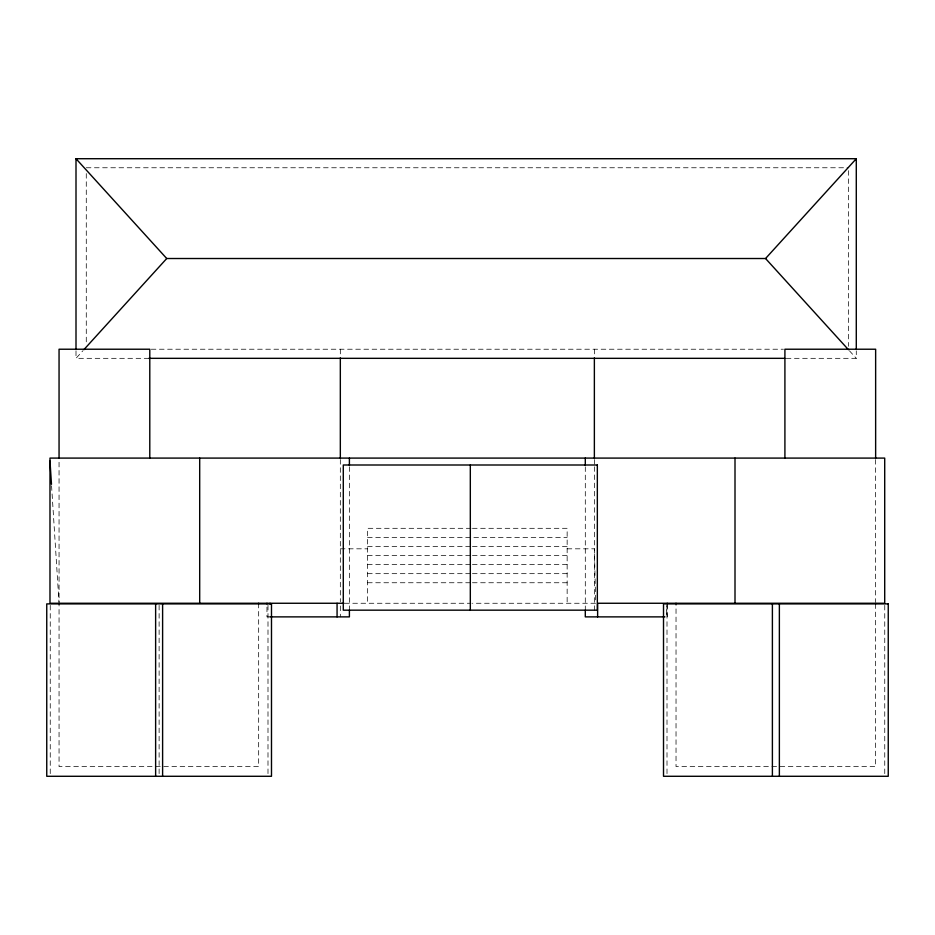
<?xml version="1.0" encoding="UTF-8"?>
<svg xmlns="http://www.w3.org/2000/svg" width="935" height="935" viewBox="0 0 935 935"><rect width="100%" height="100%" fill="white"/><g stroke="black" fill="none" stroke-linecap="round" stroke-linejoin="round"><path stroke-width="0.7" stroke-dasharray="4.67 3.51" d="M148.922 358.327L76.004 358.327L82.829 350.812M86.277 167.762L848.419 167.762M151.248 349.223L783.448 349.223M786.277 358.327L856.285 358.327L856.285 351.034M470.995 528.31L367.548 528.31L367.548 603.262M472.444 528.31L567.148 528.31L567.148 603.262M367.548 537.38L567.148 537.38M367.548 546.461L470.995 546.461M472.444 546.461L567.148 546.461M340.328 548.822L367.548 548.822M567.148 548.822L594.368 548.822L595.677 603.262L472.444 603.262M367.548 555.53L470.995 555.53M472.444 555.53L567.148 555.53M367.548 564.6L470.995 564.6M472.444 564.6L567.148 564.6M367.548 573.669L470.995 573.669M472.444 573.669L567.148 573.669M367.548 582.75L470.995 582.75M472.444 582.75L567.148 582.75M344.618 603.262L470.995 603.262M270.051 616.878L266.954 616.878L266.954 605.342M849.459 350.812L856.285 358.327M51.565 485.756L58.963 601.813M884.755 605.354L884.755 774.823M875.639 459.552L875.639 601.813M875.639 603.893L875.639 766.583L676.028 766.583L676.028 603.893M848.419 170.661L848.419 346.312M667.228 603.893L667.228 616.878L666.351 616.878L666.351 605.985M667.006 605.342L667.006 774.835M594.368 349.223L594.368 356.48M594.368 459.541L594.368 465.35M594.368 466.74L594.368 611.432M585.298 466.892L585.298 608.708M349.398 466.81L349.398 608.708M340.328 349.223L340.328 356.48M340.328 459.541L340.328 601.836M340.328 605.985L340.328 616.878M267.994 605.342L267.994 774.835M258.668 603.262L258.668 766.583L59.057 766.583L59.057 459.552M159.114 605.354L159.114 774.823M86.277 173.559L86.277 344.863M76.004 351.034L76.004 358.327M50.245 605.354L50.245 774.823"/><path stroke-width="1.4" d="M83.811 349.737L166.734 258.516L765.555 258.516L856.285 158.716L76.004 158.716L76.004 349.585M148.922 358.327L784.827 358.327M343.916 603.262L49.987 603.262L49.987 458.092L884.709 458.092L884.709 603.262L597.629 603.262L597.629 616.878M270.051 616.878L349.398 616.878L349.398 610.076M664.914 616.878L585.298 616.878L585.298 610.076M765.555 258.516L848.477 349.737M76.004 158.716L166.734 258.516M49.987 461.095L51.472 484.307M875.639 458.092L875.639 349.223L784.909 349.223L784.909 458.092M875.639 603.262L875.639 603.893M856.285 158.716L856.285 349.585M779.369 603.893L779.369 776.284M772.392 603.893L772.392 776.284M735.003 458.092L735.003 603.262M676.028 603.262L676.028 603.893M667.228 603.262L667.228 603.893M594.368 357.93L594.368 458.092M585.298 458.092L585.298 465.443M470.317 464.999L470.317 610.169M349.398 458.092L349.398 465.35M340.328 357.93L340.328 458.092M337.067 603.262L337.067 616.878M270.051 603.262L270.051 603.893M266.954 603.262L266.954 603.893M258.668 603.262L258.668 603.893M199.693 458.092L199.693 603.262M162.608 603.893L162.608 776.284M155.631 603.893L155.631 776.284M149.787 458.092L149.787 349.223L59.057 349.223L59.057 458.092M59.057 603.262L59.057 603.893M597.336 464.999L343.285 464.999L343.285 610.169L597.336 610.169L597.336 464.999M271.489 603.893L46.75 603.893L46.75 776.284L271.489 776.284L271.489 603.893M888.25 603.893L663.511 603.893L663.511 776.284L888.25 776.284L888.25 603.893"/></g></svg>
